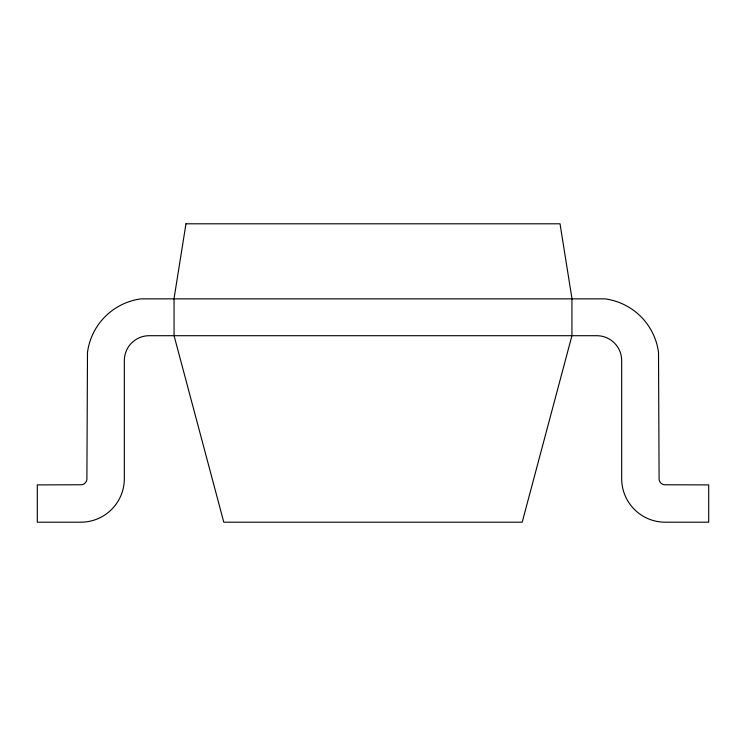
<?xml version="1.0" encoding="UTF-8"?>
<svg xmlns="http://www.w3.org/2000/svg" width="746" height="746" viewBox="0 0 746 746"><rect width="100%" height="100%" fill="white"/><g stroke="black" fill="none" stroke-linecap="round" stroke-linejoin="round"><path stroke-width="1.12" d="M87.487 352.438L86.9 479.482A6.136 6.136 0 0 1 81.622 484.769L37.3 484.9L37.3 522.2L80.82 522.2A43.52 43.52 0 0 0 124.33 478.68L124.33 360.57A24.87 24.87 0 0 1 149.2 335.7L596.8 335.7A24.87 24.87 0 0 1 621.67 360.57L621.67 478.68A43.52 43.52 0 0 0 665.18 522.2L708.7 522.2L708.7 484.9L664.378 484.769A6.136 6.136 0 0 1 659.1 479.482L658.513 352.438A62.244 62.244 0 0 0 604.922 298.857L141.078 298.857A62.244 62.244 0 0 0 87.487 352.438M185.968 223.8L174.07 298.4L174.07 335.7L223.8 522.2L522.2 522.2L571.93 335.7L571.93 298.4L560.032 223.8L185.968 223.8"/></g></svg>
